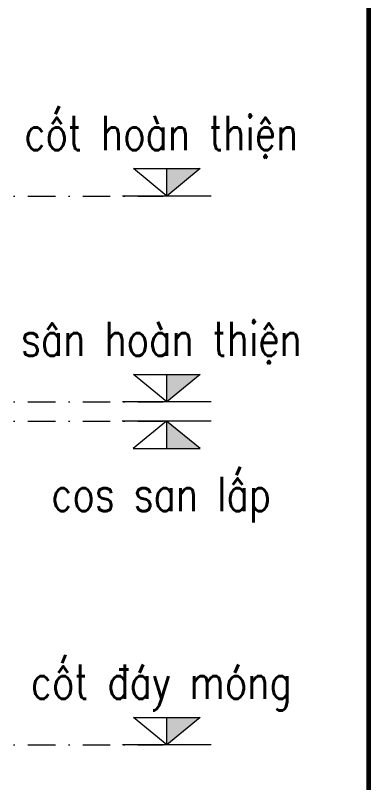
# Model space of a CAD drawing. Header units: millimetres. Extents: x -295047 to 263296, y -724756 to -308748.
# Drawn here: x -105492 to -104204, y -353592 to -350795 of the extents above; entities that cross this region are included whole.
import ezdxf
from ezdxf.enums import TextEntityAlignment as Align

# ---------------------------------------------------------------- set-up
doc = ezdxf.new("R2010")
doc.units = ezdxf.units.MM
doc.header["$MEASUREMENT"] = 0
doc.linetypes.add('DASHDOT', pattern=[1, 0.5, -0.25, 0, -0.25])
for name, color, linetype, lineweight in [('Khungten_LCDI', 7, 'Continuous', 5), ('LC Net thay', 7, 'Continuous', 25), ('LC Net truc', 79, 'DASHDOT', 13), ('LC Text1', 3, 'Continuous', 20), ('LC Text2', 7, 'Continuous', 25)]:
    doc.layers.add(name, color=color, linetype=linetype, lineweight=lineweight)
doc.styles.add('Khungten', font='VHAVAN.TTF', dxfattribs={"width": 0.9, "height": 5000})
doc.styles.add('T1', font='Vnsimli.shx', dxfattribs={"width": 0.8})
doc.styles.add('Title', font='VHBLACK.TTF', dxfattribs={"width": 0.8})

# ---------------------------------------------------------------- blocks, each defined once
blk = doc.blocks.new('Caodo1')
at = {"layer": 'LC Text1'}
blk.add_hatch(color=256, dxfattribs=at).paths.add_polyline_path([(0, 200.2), (0, 0), (243.4, 200.2)])
for p, q in [((0, 0), (0, 200.2)), ((323.6, 0), (-323.6, 0))]:
    blk.add_line(p, q, dxfattribs=at)
blk.add_lwpolyline([(-243.4, 200.2), (243.4, 200.2), (0, 0), (0, 0)], close=True, dxfattribs=at)
at = {"layer": 'LC Text1', "style": 'T1', "width": 0.8}
blk.add_attdef('%%P0,00', text='', height=250, dxfattribs=at).set_placement((-39, 459.5), align=Align.MIDDLE_CENTER)
blk = doc.blocks.new('lcdi KC')
at = {"layer": 'Khungten_LCDI', "color": 5, "lineweight": 60}
blk.add_line((36600, 14650), (36600, -14650), dxfattribs=at)
at = {"color": 7, "style": 'Khungten', "width": 0.8}
for tag, p in [('REVISION', (39498.8, -10746.3)), ('NGAYHT', (39546.1, -11609.4))]:
    blk.add_attdef(tag, text='', height=200, dxfattribs=at).set_placement(p, align=Align.CENTER)
at = {"layer": 'LC Text1', "style": 'Title', "width": 1.485915}
for tag, p, p2 in [('TENBANVE1', (36912.7, -8885.8), (40339.1, -8885.8)), ('TENBANVE2', (36912.7, -9562.5), (40339.1, -9562.5))]:
    blk.add_attdef(tag, text='', height=250, dxfattribs=at).set_placement(p, p2, align=Align.FIT)
at = {"layer": 'LC Text1', "style": 'Title', "width": 0.7}
blk.add_attdef('SOBANVE', text='', height=250, dxfattribs=at).set_placement((39562, -13896.2), align=Align.CENTER)

msp = doc.modelspace()

# ---------------------------------------------------------------- linework, layer by layer
at = {"layer": 'LC Net truc', "ltscale": 200}
for p, q in [((-106246.7, -351454), (-104953, -351454)), ((-106246.7, -352204), (-104953, -352204)), ((-106246.7, -352274), (-104953, -352274)), ((-106246.7, -353454), (-104953, -353454))]:
    msp.add_line(p, q, dxfattribs=at)

# ---------------------------------------------------------------- block references
at = {"layer": 'LC Net thay', "xscale": 0.5000000000000013, "yscale": 0.5000000000000013, "zscale": 0.5000000000000013}
msp.add_blockref('lcdi KC', (-122504.2, -352030.3), dxfattribs=at)
at = {"layer": 'LC Text1'}
ref = msp.add_blockref('Caodo1', (-104940.4, -351454), dxfattribs=dict(at, xscale=0.5, yscale=0.5, zscale=0.5))
ref.add_attrib('%%P0,00', 'cèt hoµn thiÖn', dxfattribs={"layer": 'LC Text2', "height": 125, "style": 'T1', "width": 0.8}).set_placement((-104959.9, -351224.2), align=Align.MIDDLE_CENTER)
ref = msp.add_blockref('Caodo1', (-104940.4, -352204), dxfattribs=dict(at, xscale=0.5, yscale=0.5, zscale=0.5))
ref.add_attrib('%%P0,00', 's©n hoµn thiÖn', dxfattribs={"layer": 'LC Text2', "height": 125, "style": 'T1', "width": 0.8}).set_placement((-104959.9, -351974.2), align=Align.MIDDLE_CENTER)
ref = msp.add_blockref('Caodo1', (-104940.8, -352274), dxfattribs=dict(at, xscale=-0.5, yscale=0.5, zscale=0.5, rotation=180))
ref.add_attrib('%%P0,00', 'cos san lÊp', dxfattribs={"layer": 'LC Text2', "height": 125, "style": 'T1', "width": 0.8}).set_placement((-104960.4, -352539.5), align=Align.MIDDLE_CENTER)
ref = msp.add_blockref('Caodo1', (-104940.4, -353454), dxfattribs=dict(at, xscale=0.5, yscale=0.5, zscale=0.5))
ref.add_attrib('%%P0,00', 'cèt ®¸y mãng', dxfattribs={"layer": 'LC Text2', "height": 125, "style": 'T1', "width": 0.8}).set_placement((-104959.9, -353224.2), align=Align.MIDDLE_CENTER)

doc.saveas('drawing.dxf')
